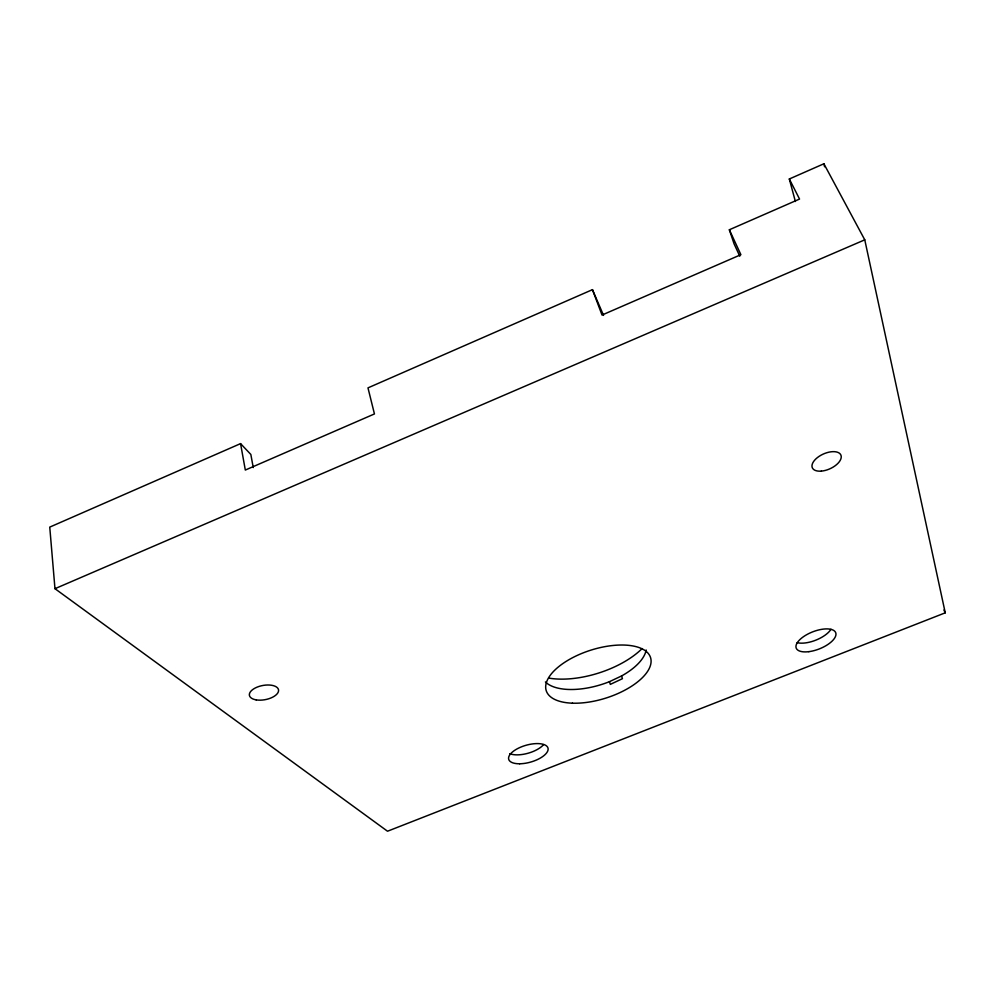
<?xml version="1.0" encoding="UTF-8"?>
<svg xmlns="http://www.w3.org/2000/svg" width="995" height="995" viewBox="0 0 995 995"><rect width="100%" height="100%" fill="white"/><g stroke="black" fill="none" stroke-linecap="round" stroke-linejoin="round"><path stroke-width="1.49" d="M545.409 681.936A54.402 25.422 -17.6 0 0 609.45 681.674L621.539 675.978A54.402 25.422 -17.6 0 0 646.165 649.996M795.378 201.487L789.321 178.988L823.885 163.777L864.767 239.832L945.25 612.821L387.515 831.223L54.974 588.692L49.75 527.114L240.566 443.621L250.839 454.454L253.252 467.575M603.542 315.39L592.46 289.657L367.976 387.876L374.443 413.945L245.317 470.05L240.566 443.621M739.782 256.188L734.061 243.8L729.36 229.758L799.545 199.062L789.321 178.988M54.974 588.692L864.767 239.832M943.919 610.034L945.25 612.821M729.36 229.758L740.889 254.683L602.025 315.042L592.46 289.657M621.539 675.978L622.435 678.677L610.321 684.386L609.45 681.674M823.885 163.777L824.594 166.774M543.618 744.596A20.36 8.793 -16 0 1 509.776 753.663M830.962 629.313A21.119 9.229 -21.4 0 1 797.144 642.658M642.098 648.578A66.615 31.815 -17.6 0 1 548.742 678.08M808.848 651.663A21.206 9.154 -21.4 0 0 835.725 632.745A21.206 9.154 -21.4 0 0 803.301 636.812A21.206 9.154 -21.4 0 0 808.848 651.663M519.676 763.774A20.435 8.719 -16 0 0 548.083 748.489A20.435 8.719 -16 0 0 517.276 748.775A20.435 8.719 -16 0 0 519.676 763.774M256.15 699.871A14.825 7.189 -10.8 0 0 278.575 690.766A14.825 7.189 -10.8 0 0 257.17 687.11A14.825 7.189 -10.8 0 0 256.15 699.871M821.385 471.108A15.621 8.072 -24.2 0 0 841.073 455.561A15.621 8.072 -24.2 0 0 817.405 457.588A15.621 8.072 -24.2 0 0 821.385 471.108M572.436 703.179A54.737 25.124 -17.6 0 0 651.091 660.979A54.737 25.124 -17.6 0 0 571.578 658.23A54.737 25.124 -17.6 0 0 572.436 703.179"/></g></svg>
